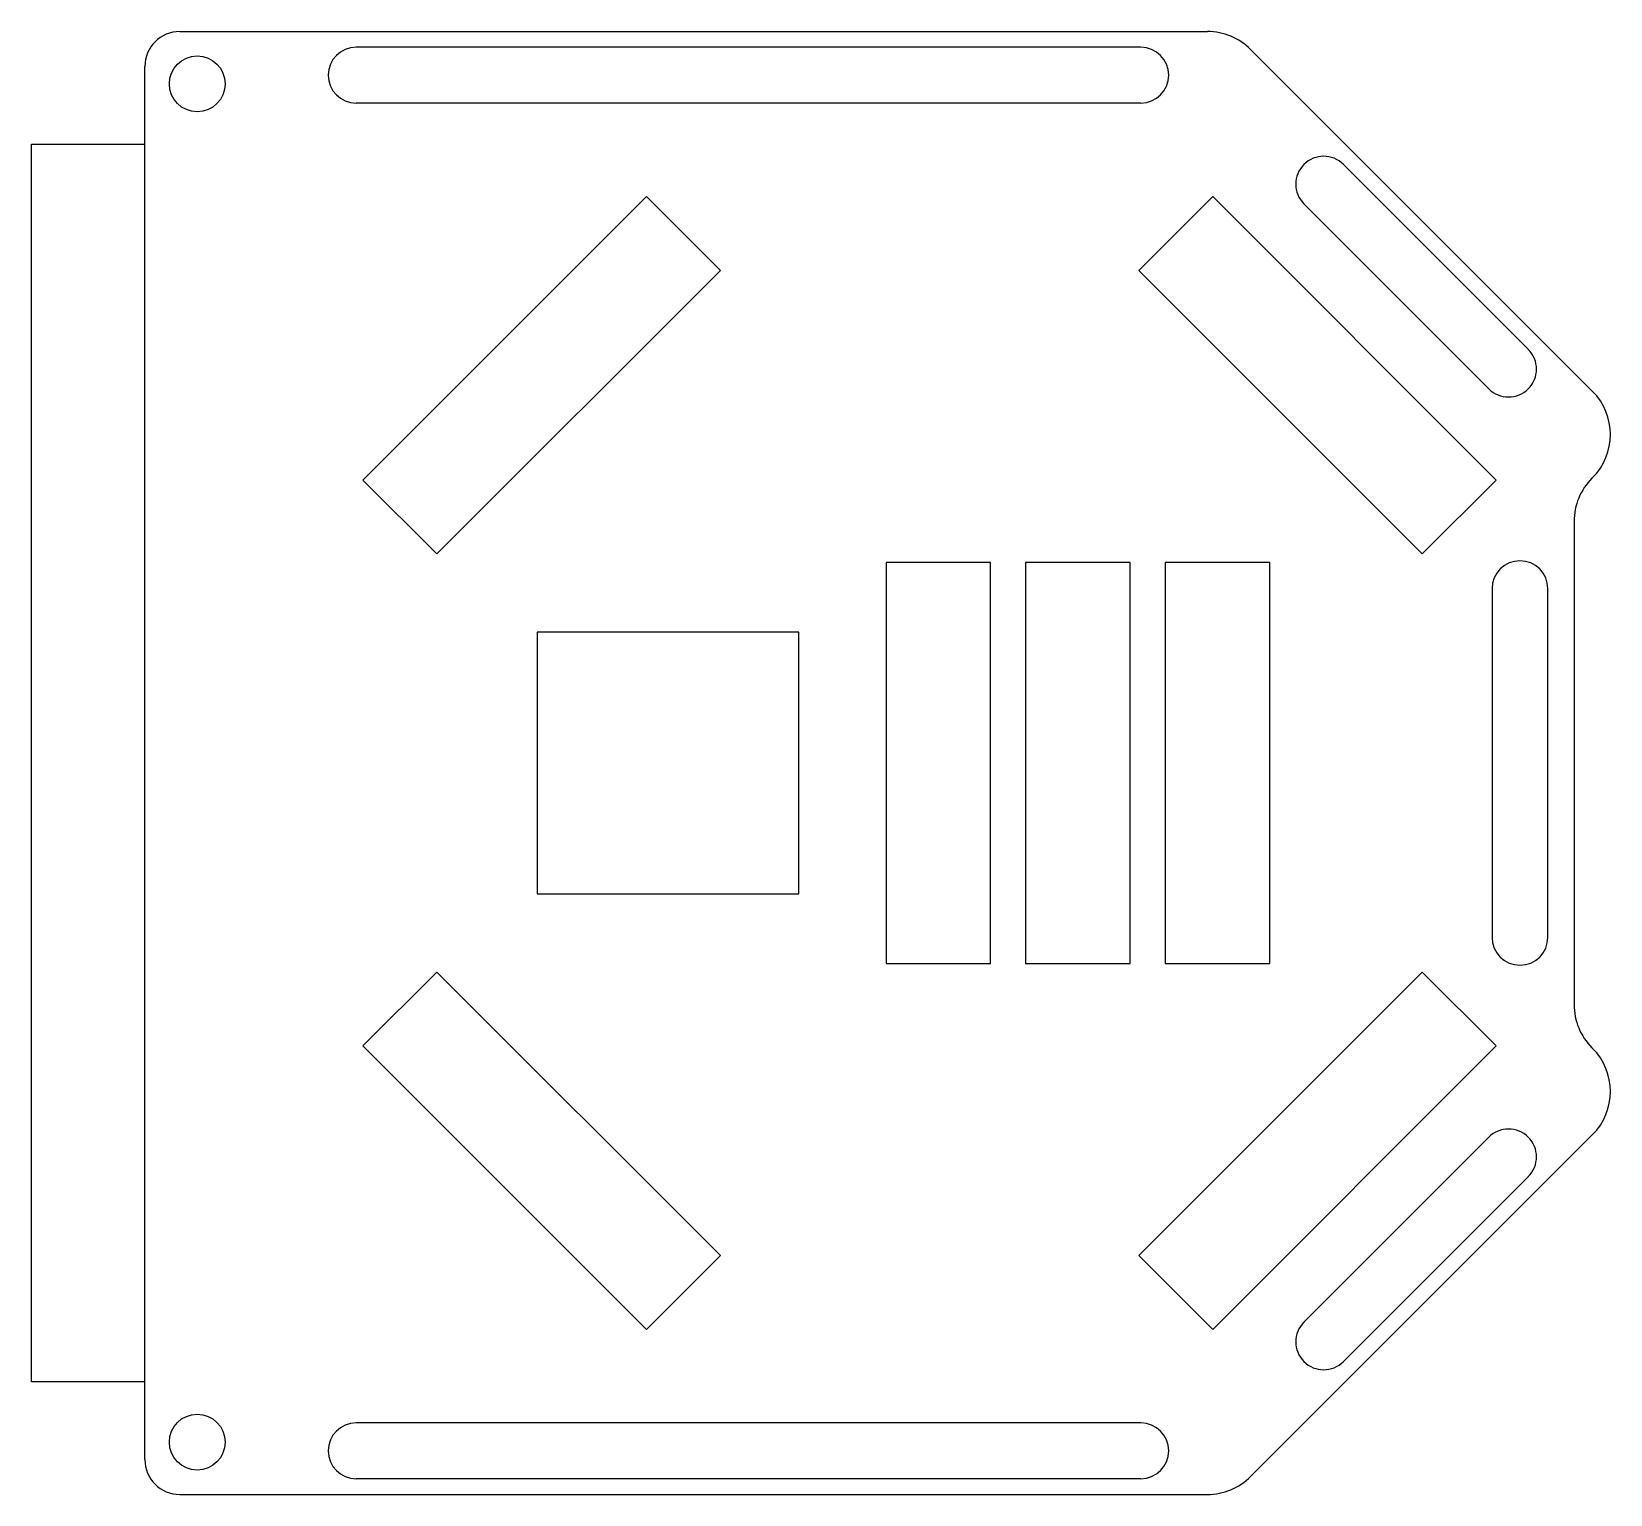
# Model space of a CAD drawing. Header units: millimetres. Extents: x -51.5 to 39, y -42 to 42.
import ezdxf

# ---------------------------------------------------------------- set-up
doc = ezdxf.new("R2010")
doc.units = ezdxf.units.MM

msp = doc.modelspace()

# ---------------------------------------------------------------- linework, layer by layer
at = {"color": 7, "linetype": 'Continuous', "lineweight": 25}
for p, q in [((-43, 41.955), (15.929, 41.955)), ((12.109, 41.055), (-32.891, 41.055)), ((18.404, 40.93), (38.016, 21.318)), ((-45, -39.955), (-45, 39.955)), ((12.109, 37.855), (-32.891, 37.855)), ((-51.5, 35.5), (-45, 35.5)), ((-51.5, -35.5), (-51.5, 35.5)), ((23.727, 34.334), (34.334, 23.727)), ((-32.495, 16.232), (-16.232, 32.495)), ((-16.232, 32.495), (-11.989, 28.253)), ((11.989, 28.253), (16.232, 32.495)), ((16.232, 32.495), (32.495, 16.232)), ((21.464, 32.071), (32.071, 21.464)), ((-11.989, 28.253), (-28.253, 11.989)), ((28.253, 11.989), (11.989, 28.253)), ((37.98, 16.332), (38.016, 16.368)), ((-28.253, 11.989), (-32.495, 16.232)), ((32.495, 16.232), (28.253, 11.989)), ((36.955, 13.858), (36.955, -13.858)), ((3.5, 11.5), (-2.5, 11.5)), ((-2.5, 11.5), (-2.5, -11.5)), ((3.5, -11.5), (3.5, 11.5)), ((11.5, 11.5), (5.5, 11.5)), ((5.5, 11.5), (5.5, -11.5)), ((11.5, -11.5), (11.5, 11.5)), ((19.5, 11.5), (13.5, 11.5)), ((13.5, 11.5), (13.5, -11.5)), ((19.5, -11.5), (19.5, 11.5)), ((32.255, 10), (32.255, -10)), ((35.455, -10), (35.455, 10)), ((-22.5, 7.5), (-22.5, -7.5)), ((-7.5, 7.5), (-22.5, 7.5)), ((-7.5, -7.5), (-7.5, 7.5)), ((-22.5, -7.5), (-7.5, -7.5)), ((-2.5, -11.5), (3.5, -11.5)), ((5.5, -11.5), (11.5, -11.5)), ((13.5, -11.5), (19.5, -11.5)), ((-32.495, -16.232), (-28.253, -11.989)), ((-28.253, -11.989), (-11.989, -28.253)), ((11.989, -28.253), (28.253, -11.989)), ((28.253, -11.989), (32.495, -16.232)), ((-16.232, -32.495), (-32.495, -16.232)), ((32.495, -16.232), (16.232, -32.495)), ((37.98, -16.332), (38.016, -16.368)), ((38.016, -21.318), (18.404, -40.93)), ((21.464, -32.071), (32.071, -21.464)), ((23.727, -34.334), (34.334, -23.727)), ((-11.989, -28.253), (-16.232, -32.495)), ((16.232, -32.495), (11.989, -28.253)), ((-45, -35.5), (-51.5, -35.5)), ((12.109, -37.855), (-32.891, -37.855)), ((12.109, -41.055), (-32.891, -41.055)), ((-43, -41.955), (15.929, -41.955))]:
    msp.add_line(p, q, dxfattribs=at)
for centre in [(-42, 38.955), (-42, -38.955)]:
    msp.add_circle(centre, 1.6, dxfattribs=at)
for centre, radius, start, end in [((-43, 39.955), 2, 90, 180), ((15.929, 38.455), 3.5, 45, 90), ((-32.891, 39.455), 1.6, 90, 270), ((12.109, 39.455), 1.6, 270, 90), ((22.596, 33.202), 1.6, 45, 225), ((33.202, 22.596), 1.6, 225, 45), ((35.541, 18.843), 3.5, 315, 45), ((40.455, 13.858), 3.5, 135, 180), ((33.855, 10), 1.6, 0, 180), ((33.855, -10), 1.6, 180, 0), ((40.455, -13.858), 3.5, 180, 225), ((35.541, -18.843), 3.5, 315, 45), ((33.202, -22.596), 1.6, 315, 135), ((22.596, -33.202), 1.6, 135, 315), ((-32.891, -39.455), 1.6, 90, 270), ((12.109, -39.455), 1.6, 270, 90), ((-43, -39.955), 2, 180, 270), ((15.929, -38.455), 3.5, 270, 315)]:
    msp.add_arc(centre, radius, start, end, dxfattribs=at)

doc.saveas('drawing.dxf')
